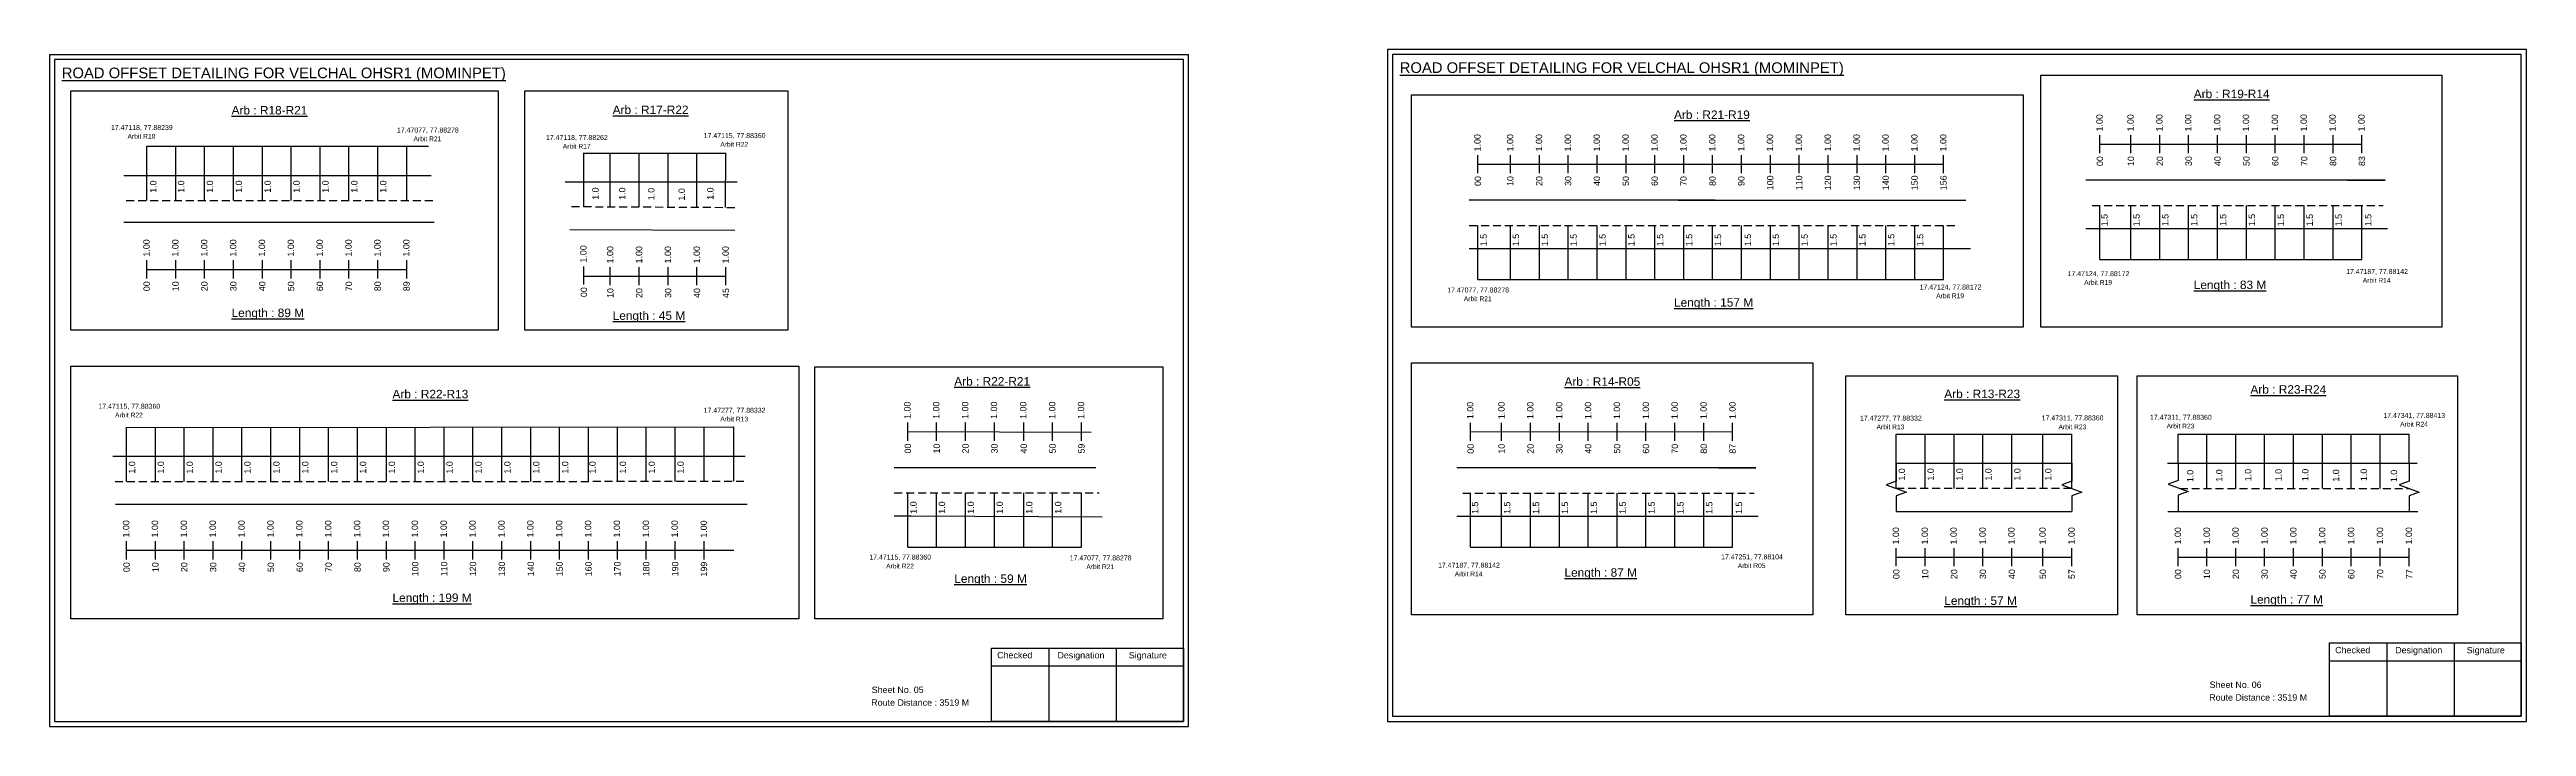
# Model space of a CAD drawing. Header units: inches. Extents: x 740 to 9019, y 644 to 1868.
# Drawn here: x 7166 to 8333, y 1463 to 1783 of the extents above; entities that cross this region are included whole.
import ezdxf

# ---------------------------------------------------------------- set-up
doc = ezdxf.new("R2010")
doc.units = ezdxf.units.IN
doc.header["$MEASUREMENT"] = 0
doc.linetypes.add('DASHED2', pattern=[0.375, 0.25, -0.125])
doc.layers.add('PDF_Geometry', color=7, linetype='Continuous')
doc.layers.add('PDF_Text', color=5, linetype='Continuous')
doc.styles.add('PDF Arial', font='arial.ttf')
doc.styles.get("Standard").update_dxf_attribs({"font": 'arial.ttf'})

msp = doc.modelspace()

# ---------------------------------------------------------------- linework, layer by layer
at = {"color": 217, "true_color": 0x93278f}
for p, q in [((8131.9, 1733.6), (8131.9, 1742.2)), ((8146.5, 1733.6), (8146.5, 1742.2)), ((8160.1, 1733.6), (8160.1, 1742.2)), ((8173.7, 1733.6), (8173.7, 1742.2)), ((8187.3, 1733.6), (8187.3, 1742.2)), ((8200.9, 1733.6), (8200.9, 1742.2)), ((8214.5, 1733.6), (8214.5, 1742.2)), ((8228.1, 1733.6), (8228.1, 1742.2)), ((8241.7, 1733.6), (8241.7, 1742.2)), ((8255.3, 1733.6), (8255.3, 1742.2)), ((7838.9, 1724.2), (7838.9, 1732.8)), ((7838.9, 1728.5), (8058.3, 1728.5)), ((7854.3, 1724.2), (7854.3, 1732.8)), ((7867.9, 1724.2), (7867.9, 1732.8)), ((7881.5, 1724.2), (7881.5, 1732.8)), ((7895.1, 1724.2), (7895.1, 1732.8)), ((7908.7, 1724.2), (7908.7, 1732.8)), ((7922.3, 1724.2), (7922.3, 1732.8)), ((7935.9, 1724.2), (7935.9, 1732.8)), ((7949.5, 1724.2), (7949.5, 1732.8)), ((7963.1, 1724.2), (7963.1, 1732.8)), ((7976.7, 1724.2), (7976.7, 1732.8)), ((7990.3, 1724.2), (7990.3, 1732.8)), ((8003.9, 1724.2), (8003.9, 1732.8)), ((8017.5, 1724.2), (8017.5, 1732.8)), ((8031.1, 1724.2), (8031.1, 1732.8)), ((8044.7, 1724.2), (8044.7, 1732.8)), ((8058.3, 1724.2), (8058.3, 1732.8)), ((8131.9, 1737.9), (8255.3, 1737.9)), ((7212, 1674.6), (7212, 1683.2)), ((7225.6, 1674.6), (7225.6, 1683.2)), ((7239.2, 1674.6), (7239.2, 1683.2)), ((7252.8, 1674.6), (7252.8, 1683.2)), ((7266.4, 1674.6), (7266.4, 1683.2)), ((7280, 1674.6), (7280, 1683.2)), ((7293.6, 1674.6), (7293.6, 1683.2)), ((7307.2, 1674.6), (7307.2, 1683.2)), ((7320.8, 1674.6), (7320.8, 1683.2)), ((7334.4, 1674.6), (7334.4, 1683.2)), ((7417.8, 1671.8), (7417.8, 1680.3)), ((7212, 1678.9), (7334.4, 1678.9)), ((7417.8, 1675.7), (7484.7, 1675.7)), ((7430.3, 1671.4), (7430.3, 1679.9)), ((7443.9, 1671.4), (7443.9, 1679.9)), ((7457.5, 1671.4), (7457.5, 1679.9)), ((7471.1, 1671.4), (7471.1, 1679.9)), ((7484.7, 1671.4), (7484.7, 1679.9)), ((7570.4, 1598.1), (7570.4, 1606.7)), ((7570.4, 1602.4), (7656.7, 1602.1)), ((7584, 1598.1), (7584, 1606.7)), ((7597.6, 1598.1), (7597.6, 1606.7)), ((7611.2, 1598.1), (7611.2, 1606.7)), ((7625, 1598.1), (7625, 1606.7)), ((7638.6, 1598.1), (7638.6, 1606.7)), ((7652.2, 1598.1), (7652.2, 1606.7)), ((7835.5, 1598), (7835.5, 1606.6)), ((7835.5, 1602.3), (7958.9, 1602.4)), ((7850.1, 1598), (7850.1, 1606.6)), ((7863.7, 1598), (7863.7, 1606.6)), ((7877.3, 1598), (7877.3, 1606.6)), ((7890.9, 1598), (7890.9, 1606.6)), ((7904.5, 1598), (7904.5, 1606.6)), ((7918.1, 1598), (7918.1, 1606.6)), ((7931.7, 1598), (7931.7, 1606.6)), ((7945.3, 1598), (7945.3, 1606.6)), ((7958.9, 1598), (7958.9, 1606.6)), ((7202.4, 1542.2), (7202.4, 1550.8)), ((7202.4, 1546.5), (7488.4, 1546.6)), ((7216, 1542.2), (7216, 1550.8)), ((7229.6, 1542.2), (7229.6, 1550.8)), ((7243.2, 1542.2), (7243.2, 1550.8)), ((7256.8, 1542.2), (7256.8, 1550.8)), ((7270.4, 1542.2), (7270.4, 1550.8)), ((7284, 1542.2), (7284, 1550.8)), ((7297.6, 1542.2), (7297.6, 1550.8)), ((7311.2, 1542.2), (7311.2, 1550.8)), ((7324.8, 1542.2), (7324.8, 1550.8)), ((7338.4, 1542.2), (7338.4, 1550.8)), ((7352, 1542.2), (7352, 1550.8)), ((7365.6, 1542.2), (7365.6, 1550.8)), ((7379.2, 1542.2), (7379.2, 1550.8)), ((7392.8, 1542.2), (7392.8, 1550.8)), ((7406.4, 1542.2), (7406.4, 1550.8)), ((7420, 1542.2), (7420, 1550.8)), ((7433.6, 1542.2), (7433.6, 1550.8)), ((7447.2, 1542.2), (7447.2, 1550.8)), ((7460.8, 1542.2), (7460.8, 1550.8)), ((7474.5, 1542.1), (7474.5, 1550.7)), ((8036, 1539), (8036, 1547.5)), ((8036, 1543.2), (8118.7, 1543.2)), ((8049.6, 1539), (8049.6, 1547.5)), ((8063.2, 1539), (8063.2, 1547.5)), ((8076.8, 1539), (8076.8, 1547.5)), ((8090.4, 1539), (8090.4, 1547.5)), ((8105.1, 1539), (8105.1, 1547.5)), ((8118.7, 1539), (8118.7, 1547.5)), ((8168.7, 1539), (8168.7, 1547.5)), ((8168.7, 1543.2), (8277.5, 1543.2)), ((8182.3, 1539), (8182.3, 1547.5)), ((8195.9, 1539), (8195.9, 1547.5)), ((8209.5, 1539), (8209.5, 1547.5)), ((8223.1, 1539), (8223.1, 1547.5)), ((8236.7, 1539), (8236.7, 1547.5)), ((8250.3, 1539), (8250.3, 1547.5)), ((8263.9, 1539), (8263.9, 1547.5)), ((8277.5, 1539), (8277.5, 1547.5))]:
    msp.add_line(p, q, dxfattribs=at)
at = {"color": 5}
for p, q in [((7212, 1736.9), (7344.7, 1736.9)), ((7417.8, 1733.6), (7484.7, 1733.6)), ((8131.9, 1683.5), (8255.3, 1683.5)), ((7838.9, 1674.1), (8058.3, 1674.1)), ((7202.4, 1604.4), (7488.4, 1604.6)), ((8036, 1601.2), (8118.7, 1601.2)), ((8168.7, 1601.2), (8277.5, 1601.2)), ((7570.4, 1548), (7652.2, 1548)), ((7835.5, 1547.9), (7958.9, 1547.9))]:
    msp.add_line(p, q, dxfattribs=at)
for p, q in [((7212, 1711.3), (7212, 1736.9)), ((7225.6, 1711.3), (7225.6, 1736.9)), ((7239.2, 1711.3), (7239.2, 1736.9)), ((7252.8, 1711.3), (7252.8, 1736.9)), ((7266.4, 1711.3), (7266.4, 1736.9)), ((7280, 1711.3), (7280, 1736.9)), ((7293.6, 1711.3), (7293.6, 1736.9)), ((7307.2, 1711.3), (7307.2, 1736.9)), ((7320.8, 1711.3), (7320.8, 1736.9)), ((7334.4, 1711.3), (7334.4, 1736.9)), ((7417.8, 1708.4), (7417.8, 1733.9)), ((7430.3, 1708.3), (7430.3, 1733.6)), ((7443.9, 1708.3), (7443.9, 1733.6)), ((7457.5, 1708.3), (7457.5, 1733.6)), ((7471.1, 1708.1), (7471.1, 1733.6)), ((7484.5, 1708.1), (7484.7, 1733.6)), ((7201.1, 1723.2), (7345.9, 1723.2)), ((7490, 1720), (7409, 1720)), ((8266.2, 1720.9), (8125.3, 1720.9)), ((8248.6, 1720.9), (8266.2, 1720.9)), ((7950.7, 1711.5), (7834.8, 1711.5)), ((7933.2, 1711.5), (8068.8, 1711.5)), ((8131.9, 1683.5), (8131.9, 1709)), ((8146.5, 1683.5), (8146.5, 1709)), ((8160.1, 1683.5), (8160.1, 1709)), ((8173.7, 1683.5), (8173.7, 1709)), ((8187.3, 1683.5), (8187.3, 1709)), ((8200.9, 1683.5), (8200.9, 1709)), ((8214.5, 1683.5), (8214.5, 1709)), ((8228.1, 1683.5), (8228.1, 1709)), ((8241.7, 1683.5), (8241.7, 1709)), ((8255.3, 1683.5), (8255.3, 1709)), ((7347.3, 1701), (7201.1, 1701)), ((7411.2, 1697.7), (7489, 1697.3)), ((7838.9, 1674.1), (7838.9, 1699.6)), ((7854.3, 1674.1), (7854.3, 1699.6)), ((7867.9, 1674.1), (7867.9, 1699.6)), ((7881.5, 1674.1), (7881.5, 1699.6)), ((7895.1, 1674.1), (7895.1, 1699.6)), ((7908.7, 1674.1), (7908.7, 1699.6)), ((7922.3, 1674.1), (7922.3, 1699.6)), ((7935.9, 1674.1), (7935.9, 1699.6)), ((7949.5, 1674.1), (7949.5, 1699.6)), ((7963.1, 1674.1), (7963.1, 1699.6)), ((7976.7, 1674.1), (7976.7, 1699.6)), ((7990.3, 1674.1), (7990.3, 1699.6)), ((8003.9, 1674.1), (8003.9, 1699.6)), ((8017.5, 1674.1), (8017.5, 1699.6)), ((8031.1, 1674.1), (8031.1, 1699.6)), ((8044.7, 1674.1), (8044.7, 1699.6)), ((8058.3, 1674.1), (8058.3, 1699.6)), ((8125.3, 1698.2), (8157.5, 1698.2)), ((8157.5, 1698.2), (8267.3, 1698.2)), ((7834.8, 1688.8), (8070.9, 1688.8)), ((7202.4, 1578.9), (7202.4, 1604.5)), ((7216, 1578.9), (7216, 1604.5)), ((7229.6, 1578.9), (7229.6, 1604.5)), ((7243.2, 1578.9), (7243.2, 1604.5)), ((7256.8, 1578.9), (7256.8, 1604.5)), ((7270.4, 1578.9), (7270.4, 1604.5)), ((7284, 1578.9), (7284, 1604.5)), ((7297.6, 1578.9), (7297.6, 1604.5)), ((7311.2, 1578.9), (7311.2, 1604.5)), ((7324.8, 1578.9), (7324.8, 1604.5)), ((7338.4, 1578.9), (7338.4, 1604.5)), ((7352, 1578.9), (7352, 1604.5)), ((7365.6, 1578.9), (7365.6, 1604.5)), ((7379.2, 1578.9), (7379.2, 1604.5)), ((7392.8, 1578.9), (7392.8, 1604.5)), ((7406.4, 1578.9), (7406.4, 1604.5)), ((7420, 1578.9), (7420, 1604.5)), ((7433.6, 1578.9), (7433.6, 1604.5)), ((7447.2, 1578.9), (7447.2, 1604.5)), ((7460.8, 1578.9), (7460.8, 1604.5)), ((7474.5, 1579.1), (7474.5, 1604.4)), ((7488.4, 1579.1), (7488.4, 1604.6)), ((8036, 1575.6), (8036, 1601.2)), ((8049.6, 1575.6), (8049.6, 1601.2)), ((8063.2, 1575.6), (8063.2, 1601.2)), ((8076.8, 1575.6), (8076.8, 1601.2)), ((8090.4, 1575.6), (8090.4, 1601.2)), ((8105.1, 1575.7), (8105.1, 1601.2)), ((8118.7, 1575.7), (8118.7, 1601.2)), ((8168.7, 1587.5), (8168.7, 1601.2)), ((8182.3, 1575.6), (8182.3, 1601.2)), ((8195.9, 1575.6), (8195.9, 1601.2)), ((8209.5, 1575.6), (8209.5, 1601.2)), ((8223.1, 1575.6), (8223.1, 1601.2)), ((8236.7, 1575.6), (8236.7, 1601.2)), ((8250.3, 1575.6), (8250.3, 1601.2)), ((8263.9, 1575.6), (8263.9, 1601.2)), ((8277.5, 1587.5), (8277.5, 1601.2)), ((7196, 1590.8), (7493.8, 1590.8)), ((8036, 1587.5), (8118.7, 1587.5)), ((8163.7, 1587.5), (8281.3, 1587.6)), ((7658.9, 1585.4), (7564, 1585.4)), ((7969.8, 1585.3), (7829, 1585.3)), ((7952.2, 1585.3), (7969.8, 1585.3)), ((7197.2, 1568.2), (7494.7, 1568.2)), ((7570.4, 1548), (7570.4, 1573.5)), ((7584, 1548), (7584, 1573.5)), ((7597.6, 1548), (7597.6, 1573.5)), ((7611.2, 1548), (7611.2, 1573.5)), ((7625, 1548), (7625, 1573.5)), ((7638.6, 1548), (7638.6, 1573.5)), ((7652.2, 1548), (7652.2, 1573.5)), ((7835.5, 1547.9), (7835.5, 1573.4)), ((7850.1, 1547.9), (7850.1, 1573.4)), ((7863.7, 1547.9), (7863.7, 1573.4)), ((7877.3, 1547.9), (7877.3, 1573.4)), ((7890.9, 1547.9), (7890.9, 1573.4)), ((7904.5, 1547.9), (7904.5, 1573.4)), ((7918.1, 1547.9), (7918.1, 1573.4)), ((7931.7, 1547.9), (7931.7, 1573.4)), ((7945.3, 1547.9), (7945.3, 1573.4)), ((7958.9, 1547.9), (7958.9, 1573.4)), ((8036, 1564.8), (8118.7, 1564.8)), ((8163.9, 1564.8), (8281.7, 1564.8)), ((7829, 1562.6), (7861.1, 1562.6)), ((7861.1, 1562.6), (7970.9, 1562.6))]:
    msp.add_line(p, q)
at = {"linetype": 'DASHED2', "ltscale": 15}
for p, q in [((7202.3, 1711.3), (7346.7, 1711.3)), ((7412, 1708.5), (7490.2, 1708.1)), ((8128.3, 1709), (8265.3, 1709)), ((7834.8, 1699.6), (8065.2, 1699.6)), ((7197, 1578.9), (7493.4, 1579)), ((8036, 1575.7), (8118.7, 1575.7)), ((8169.5, 1575.6), (8277.5, 1575.6)), ((7564, 1573.5), (7660.6, 1573.5)), ((7831.9, 1573.4), (7969, 1573.4))]:
    msp.add_line(p, q, dxfattribs=at)
for points in [[(7176.2, 1763), (7377.4, 1763), (7377.4, 1650.3), (7176.2, 1650.3)], [(7390.1, 1763), (7513.9, 1763), (7513.9, 1650.3), (7390.1, 1650.3)], [(8104.1, 1770.4), (8293, 1770.4), (8293, 1651.6), (8104.1, 1651.6)], [(7807.7, 1761.2), (8095.7, 1761.2), (8095.7, 1651.6), (7807.7, 1651.6)], [(7807.7, 1634.8), (7996.7, 1634.8), (7996.7, 1516), (7807.7, 1516)], [(7176.2, 1633.2), (7519.1, 1633.2), (7519.1, 1514.2), (7176.2, 1514.2)], [(7526.7, 1633), (7690.5, 1633), (7690.5, 1514.2), (7526.7, 1514.2)], [(8012.2, 1628.7), (8140.2, 1628.7), (8140.2, 1516), (8012.2, 1516)], [(8149.5, 1628.7), (8300.3, 1628.7), (8300.3, 1516), (8149.5, 1516)]]:
    msp.add_lwpolyline(points, close=True)
at = {"linetype": 'Continuous'}
for points in [[(8036, 1587.5), (8036, 1579.1), (8031.3, 1577.4), (8040.8, 1573.9), (8036, 1572.2), (8036, 1564.8)], [(8118.7, 1587.5), (8118.7, 1579.1), (8113.9, 1577.4), (8123.4, 1573.9), (8118.7, 1572.2), (8118.7, 1564.8)], [(8168.7, 1587.8), (8168.7, 1579.4), (8164, 1577.7), (8173.4, 1574.2), (8168.7, 1572.5), (8168.7, 1565.1)], [(8277.5, 1587.5), (8277.5, 1579.1), (8272.8, 1577.4), (8282.3, 1573.9), (8277.5, 1572.2), (8277.5, 1564.8)]]:
    msp.add_lwpolyline(points, dxfattribs=at)
msp.add_lwpolyline([(7564, 1562.7), (7572, 1562.7), (7661.9, 1562.2)])
at = {"layer": 'PDF_Geometry'}
for points in [[(7166.2, 1780.1), (7166.2, 1463.4), (7702.6, 1463.4), (7702.6, 1780.1)], [(7168.5, 1777.8), (7168.5, 1465.8), (7700.2, 1465.8), (7700.2, 1777.8)], [(7796.3, 1782.5), (7796.3, 1465.8), (8332.8, 1465.8), (8332.8, 1782.5)], [(7798.7, 1780.2), (7798.7, 1468.2), (8330.4, 1468.2), (8330.4, 1780.2)]]:
    msp.add_lwpolyline(points, close=True, dxfattribs=at)
at = {"layer": 'PDF_Geometry', "color": 242, "true_color": 0xcc1f26}
for points in [[(7700.2, 1465.7), (7609.9, 1465.7), (7609.9, 1500.3), (7700.2, 1500.3)], [(8330.4, 1468.2), (8240.1, 1468.2), (8240.1, 1502.8), (8330.4, 1502.8)]]:
    msp.add_lwpolyline(points, close=True, dxfattribs=at)
for points in [[(7636.9, 1500.3), (7636.9, 1465.7)], [(7668.6, 1500.3), (7668.6, 1465.7)], [(8240.1, 1494.4), (8330.4, 1494.4)], [(8267, 1502.8), (8267, 1468.2)], [(8298.8, 1502.8), (8298.8, 1468.2)], [(7609.9, 1492), (7700.2, 1492)]]:
    msp.add_lwpolyline(points, dxfattribs=at)

# ---------------------------------------------------------------- texts
at = {"color": 242, "true_color": 0xcd2027}
for s, height, p in [('%%UROAD OFFSET DETAILING FOR VELCHAL OHSR1 (MOMINPET)', 5, (7171.9, 1769)), ('%%UROAD OFFSET DETAILING FOR VELCHAL OHSR1 (MOMINPET)', 5, (7802.1, 1771.5)), ('%%UArb : R19-R14', 4, (8176.1, 1759.6)), ('%%UArb : R18-R21', 4, (7251.9, 1751.9)), ('%%UArb : R17-R22', 4, (7431.4, 1752.1)), ('%%UArb : R21-R19', 4, (7931.3, 1749.8)), ('%%ULength : 83 M', 4, (8176.1, 1669.6)), ('%%ULength : 89 M', 4, (7251.9, 1656.4)), ('%%ULength : 45 M', 4, (7431.4, 1655.1)), ('%%ULength : 157 M', 4, (7931.3, 1661.3)), ('%%UArb : R22-R13', 4, (7327.7, 1618.1)), ('%%UArb : R22-R21', 4, (7592.3, 1624.1)), ('%%UArb : R14-R05', 4, (7879.7, 1624)), ('%%UArb : R13-R23', 4, (8058.6, 1618.2)), ('%%UArb : R23-R24', 4, (8202.8, 1620.3)), ('%%ULength : 59 M', 4, (7592.3, 1531.1)), ('%%ULength : 87 M', 4, (7879.7, 1534)), ('%%ULength : 199 M', 4, (7327.7, 1522.1)), ('%%ULength : 57 M', 4, (8058.6, 1520.7)), ('%%ULength : 77 M', 4, (8202.8, 1521.3))]:
    msp.add_text(s, height=height, dxfattribs=at).set_placement(p)
at = {"color": 217, "true_color": 0x93278f}
for s, p in [('1.00', (8133.2, 1743.9)), ('1.00', (8147.8, 1743.9)), ('1.00', (8161.4, 1743.9)), ('1.00', (8175, 1743.9)), ('1.00', (8188.6, 1743.9)), ('1.00', (8202.2, 1743.9)), ('1.00', (8215.8, 1743.9)), ('1.00', (8229.4, 1743.9)), ('1.00', (8243, 1743.9)), ('1.00', (8256.6, 1743.9)), ('1.00', (7840.2, 1734.5)), ('1.00', (7855.6, 1734.5)), ('1.00', (7869.2, 1734.5)), ('1.00', (7882.8, 1734.5)), ('1.00', (7896.4, 1734.5)), ('1.00', (7910, 1734.5)), ('1.00', (7923.6, 1734.5)), ('1.00', (7937.2, 1734.5)), ('1.00', (7950.8, 1734.5)), ('1.00', (7964.4, 1734.5)), ('1.00', (7978, 1734.5)), ('1.00', (7991.6, 1734.5)), ('1.00', (8005.2, 1734.5)), ('1.00', (8018.8, 1734.5)), ('1.00', (8032.4, 1734.5)), ('1.00', (8046, 1734.5)), ('1.00', (8059.6, 1734.5)), ('00', (8133.4, 1727.6)), ('10', (8148, 1727.6)), ('20', (8161.6, 1727.6)), ('30', (8175.2, 1727.6)), ('40', (8188.8, 1727.6)), ('50', (8202.4, 1727.6)), ('60', (8216, 1727.6)), ('70', (8229.6, 1727.6)), ('80', (8243.2, 1727.6)), ('83', (8256.8, 1727.6)), ('00', (7840.4, 1718.2)), ('10', (7855.7, 1718.2)), ('20', (7869.3, 1718.2)), ('30', (7882.9, 1718.2)), ('40', (7896.5, 1718.2)), ('50', (7910.1, 1718.2)), ('60', (7923.7, 1718.2)), ('70', (7937.3, 1718.2)), ('80', (7950.9, 1718.2)), ('90', (7964.5, 1718.2)), ('100', (7978.1, 1716.2)), ('110', (7991.7, 1716.2)), ('120', (8005.3, 1716.2)), ('130', (8018.9, 1716.2)), ('140', (8032.5, 1716.2)), ('150', (8046.1, 1716.2)), ('156', (8059.7, 1716.2)), ('1.00', (7213.3, 1684.9)), ('1.00', (7226.9, 1684.9)), ('1.00', (7240.5, 1684.9)), ('1.00', (7254.1, 1684.9)), ('1.00', (7267.7, 1684.9)), ('1.00', (7281.3, 1684.9)), ('1.00', (7294.9, 1684.9)), ('1.00', (7308.5, 1684.9)), ('1.00', (7322.1, 1684.9)), ('1.00', (7335.7, 1684.9)), ('1.00', (7419.1, 1682.1)), ('1.00', (7431.7, 1681.7)), ('1.00', (7445.3, 1681.7)), ('1.00', (7458.9, 1681.7)), ('1.00', (7472.5, 1681.7)), ('1.00', (7486.1, 1681.7)), ('00', (7213.4, 1668.6)), ('10', (7227, 1668.6)), ('20', (7240.6, 1668.6)), ('30', (7254.2, 1668.6)), ('40', (7267.8, 1668.6)), ('50', (7281.4, 1668.6)), ('60', (7295, 1668.6)), ('70', (7308.6, 1668.6)), ('80', (7322.2, 1668.6)), ('89', (7335.8, 1668.6)), ('00', (7419.3, 1665.8)), ('10', (7431.8, 1665.4)), ('20', (7445.4, 1665.4)), ('30', (7459, 1665.4)), ('40', (7472.6, 1665.4)), ('45', (7486.2, 1665.4)), ('1.00', (7571.7, 1608.4)), ('1.00', (7585.3, 1608.4)), ('1.00', (7598.9, 1608.4)), ('1.00', (7612.5, 1608.4)), ('1.00', (7626.3, 1608.4)), ('1.00', (7639.9, 1608.4)), ('1.00', (7653.5, 1608.4)), ('1.00', (7836.8, 1608.3)), ('1.00', (7851.5, 1608.3)), ('1.00', (7865.1, 1608.3)), ('1.00', (7878.7, 1608.3)), ('1.00', (7892.3, 1608.3)), ('1.00', (7905.9, 1608.3)), ('1.00', (7919.5, 1608.3)), ('1.00', (7933.1, 1608.3)), ('1.00', (7946.7, 1608.3)), ('1.00', (7960.3, 1608.3)), ('00', (7571.9, 1592.1)), ('10', (7585.5, 1592.1)), ('20', (7599.1, 1592.1)), ('30', (7612.7, 1592.1)), ('40', (7626.5, 1592.1)), ('50', (7640.1, 1592.1)), ('59', (7653.7, 1592.1)), ('00', (7837, 1592)), ('10', (7851.6, 1592)), ('20', (7865.2, 1592)), ('30', (7878.8, 1592)), ('40', (7892.4, 1592)), ('50', (7906, 1592)), ('60', (7919.6, 1592)), ('70', (7933.2, 1592)), ('80', (7946.8, 1592)), ('87', (7960.4, 1592)), ('1.00', (7203.7, 1552.5)), ('1.00', (7217.3, 1552.5)), ('1.00', (7230.9, 1552.5)), ('1.00', (7244.5, 1552.5)), ('1.00', (7258.1, 1552.5)), ('1.00', (7271.7, 1552.5)), ('1.00', (7285.3, 1552.5)), ('1.00', (7298.9, 1552.5)), ('1.00', (7312.5, 1552.5)), ('1.00', (7326.1, 1552.5)), ('1.00', (7339.7, 1552.5)), ('1.00', (7353.3, 1552.5)), ('1.00', (7366.9, 1552.5)), ('1.00', (7380.5, 1552.5)), ('1.00', (7394.1, 1552.5)), ('1.00', (7407.7, 1552.5)), ('1.00', (7421.3, 1552.5)), ('1.00', (7434.9, 1552.5)), ('1.00', (7448.5, 1552.5)), ('1.00', (7462.1, 1552.5)), ('1.00', (7475.8, 1552.4)), ('1.00', (8037.3, 1549.2)), ('1.00', (8050.9, 1549.2)), ('1.00', (8064.5, 1549.2)), ('1.00', (8078.1, 1549.2)), ('1.00', (8091.7, 1549.2)), ('1.00', (8106.4, 1549.2)), ('1.00', (8120, 1549.2)), ('1.00', (8170.1, 1549.2)), ('1.00', (8183.7, 1549.2)), ('1.00', (8197.3, 1549.2)), ('1.00', (8210.9, 1549.2)), ('1.00', (8224.5, 1549.2)), ('1.00', (8238.1, 1549.2)), ('1.00', (8251.7, 1549.2)), ('1.00', (8265.3, 1549.2)), ('1.00', (8278.9, 1549.2)), ('00', (7203.9, 1536.2)), ('10', (7217.5, 1536.2)), ('20', (7231.1, 1536.2)), ('30', (7244.7, 1536.2)), ('40', (7258.3, 1536.2)), ('50', (7271.9, 1536.2)), ('60', (7285.5, 1536.2)), ('70', (7299.1, 1536.2)), ('80', (7312.7, 1536.2)), ('90', (7326.3, 1536.2)), ('100', (7339.9, 1534.2)), ('110', (7353.5, 1534.2)), ('120', (7367.1, 1534.2)), ('130', (7380.7, 1534.2)), ('140', (7394.3, 1534.2)), ('150', (7407.9, 1534.2)), ('160', (7421.5, 1534.2)), ('170', (7435.1, 1534.2)), ('180', (7448.7, 1534.2)), ('190', (7462.3, 1534.2)), ('199', (7475.9, 1534.1)), ('00', (8037.5, 1532.9)), ('10', (8051.1, 1532.9)), ('20', (8064.7, 1532.9)), ('30', (8078.3, 1532.9)), ('40', (8091.9, 1532.9)), ('50', (8106.5, 1532.9)), ('57', (8120.1, 1532.9)), ('00', (8170.2, 1532.9)), ('10', (8183.8, 1532.9)), ('20', (8197.4, 1532.9)), ('30', (8211, 1532.9)), ('40', (8224.6, 1532.9)), ('50', (8238.2, 1532.9)), ('60', (8251.8, 1532.9)), ('70', (8265.4, 1532.9)), ('77', (8279, 1532.9))]:
    msp.add_text(s, height=3, rotation=90, dxfattribs=at).set_placement(p)
at = {"color": 5}
for s, height, p in [('17.47118, 77.88239', 2.34, (7195.1, 1744.6)), ('Arbit R18', 2.25, (7202.9, 1740.5)), ('17.47077, 77.88278', 2.34, (7329.8, 1743.4)), ('Arbit R21', 2.25, (7337.6, 1739.3)), ('17.47118, 77.88262', 2.34, (7400, 1739.9)), ('17.47115, 77.88360', 2.34, (7474.3, 1740.8)), ('Arbit R22', 2.25, (7482.1, 1736.7)), ('Arbit R17', 2.25, (7407.9, 1735.8)), ('17.47077, 77.88278', 2.34, (7824.5, 1668)), ('17.47124, 77.88172', 2.34, (8047, 1669.4)), ('17.47124, 77.88172', 2.34, (8116.7, 1675.7)), ('Arbit R19', 2.25, (8124.5, 1671.6)), ('17.47187, 77.88142', 2.34, (8247.9, 1676.7)), ('Arbit R14', 2.25, (8255.7, 1672.6)), ('Arbit R21', 2.25, (7832.3, 1663.9)), ('Arbit R19', 2.25, (8054.8, 1665.3)), ('17.47115, 77.88360', 2.34, (7189.2, 1613.2)), ('Arbit R22', 2.25, (7197, 1609.1)), ('17.47277, 77.88332', 2.34, (7474.3, 1611.3)), ('17.47277, 77.88332', 2.34, (8018.9, 1607.6)), ('17.47311, 77.88360', 2.34, (8104.5, 1607.7)), ('17.47311, 77.88360', 2.34, (8155.5, 1608)), ('17.47341, 77.88413', 2.34, (8265.4, 1608.9)), ('Arbit R13', 2.25, (7482.1, 1607.2)), ('Arbit R13', 2.25, (8026.7, 1603.5)), ('Arbit R23', 2.25, (8112.4, 1603.5)), ('Arbit R23', 2.25, (8163.3, 1603.9)), ('Arbit R24', 2.25, (8273.3, 1604.8)), ('17.47115, 77.88360', 2.34, (7552.3, 1542.1)), ('Arbit R22', 2.25, (7560.2, 1537.9)), ('17.47077, 77.88278', 2.34, (7646.7, 1541.7)), ('17.47187, 77.88142', 2.34, (7820.2, 1538.3)), ('17.47251, 77.88104', 2.34, (7953.5, 1542.2)), ('Arbit R05', 2.25, (7961.3, 1538.1)), ('Arbit R21', 2.25, (7654.5, 1537.6)), ('Arbit R14', 2.25, (7828, 1534.2))]:
    msp.add_text(s, height=height, dxfattribs=at).set_placement(p)
for s, p in [('1.0', (7216.5, 1715)), ('1.0', (7229.6, 1715)), ('1.0', (7243.2, 1715)), ('1.0', (7256.8, 1715)), ('1.0', (7270.4, 1715)), ('1.0', (7284, 1715)), ('1.0', (7297.6, 1715)), ('1.0', (7311.2, 1715)), ('1.0', (7324.8, 1715)), ('1.0', (7424.8, 1711.7)), ('1.0', (7437.4, 1711.7)), ('1.0', (7451.1, 1711.5)), ('1.0', (7465.4, 1711.3)), ('1.0', (7478.9, 1711.7)), ('1.5', (8135.5, 1699.2)), ('1.5', (8150.6, 1699.2)), ('1.5', (8164.2, 1699.2)), ('1.5', (8177.8, 1699.2)), ('1.5', (8191.4, 1699.2)), ('1.5', (8205, 1699.2)), ('1.5', (8218.6, 1699.2)), ('1.5', (8232.2, 1699.2)), ('1.5', (8245.8, 1699.2)), ('1.5', (8259.8, 1699.2)), ('1.5', (7843.1, 1689.8)), ('1.5', (7858.3, 1689.8)), ('1.5', (7871.9, 1689.8)), ('1.5', (7885.5, 1689.8)), ('1.5', (7899.1, 1689.8)), ('1.5', (7912.7, 1689.8)), ('1.5', (7926.3, 1689.8)), ('1.5', (7939.9, 1689.8)), ('1.5', (7953.5, 1689.8)), ('1.5', (7967.6, 1689.8)), ('1.5', (7980.7, 1689.8)), ('1.5', (7994.3, 1689.8)), ('1.5', (8007.9, 1689.8)), ('1.5', (8021.5, 1689.8)), ('1.5', (8035.1, 1689.8)), ('1.5', (8048.7, 1689.8)), ('1.0', (7206.5, 1582.6)), ('1.0', (7220.1, 1582.6)), ('1.0', (7233.7, 1582.6)), ('1.0', (7247.3, 1582.6)), ('1.0', (7260.9, 1582.6)), ('1.0', (7274.5, 1582.6)), ('1.0', (7288.1, 1582.6)), ('1.0', (7301.7, 1582.6)), ('1.0', (7315.3, 1582.6)), ('1.0', (7328.9, 1582.6)), ('1.0', (7342.5, 1582.6)), ('1.0', (7356.1, 1582.6)), ('1.0', (7369.7, 1582.6)), ('1.0', (7383.3, 1582.6)), ('1.0', (7396.9, 1582.6)), ('1.0', (7410.5, 1582.6)), ('1.0', (7423.4, 1582.6)), ('1.0', (7437.7, 1582.6)), ('1.0', (7451.3, 1582.6)), ('1.0', (7464.9, 1582.6)), ('1.0', (8040.1, 1579.3)), ('1.0', (8053.7, 1579.3)), ('1.0', (8067.3, 1579.3)), ('1.0', (8080.9, 1579.3)), ('1.0', (8094.5, 1579.3)), ('1.0', (8109.1, 1579.3)), ('1.0', (8175.9, 1578.6)), ('1.0', (8189.6, 1578.8)), ('1.0', (8203.2, 1579)), ('1.0', (8217.5, 1579)), ('1.0', (8230.1, 1579.1)), ('1.0', (8244.6, 1578.8)), ('1.0', (8257.7, 1579.1)), ('1.0', (8271.9, 1578.6)), ('1.0', (7574.6, 1563.7)), ('1.0', (7588, 1563.7)), ('1.0', (7601.6, 1563.7)), ('1.0', (7615.2, 1563.7)), ('1.0', (7629.1, 1563.7)), ('1.0', (7642.7, 1563.7)), ('1.5', (7839.1, 1563.6)), ('1.5', (7854.2, 1563.6)), ('1.5', (7867.8, 1563.6)), ('1.5', (7881.4, 1563.6)), ('1.5', (7895, 1563.6)), ('1.5', (7908.6, 1563.6)), ('1.5', (7922.2, 1563.6)), ('1.5', (7935.8, 1563.6)), ('1.5', (7949.4, 1563.6)), ('1.5', (7963.4, 1563.6))]:
    msp.add_text(s, height=3, rotation=90).set_placement(p)
for s, p in [('Sheet No. 05', (7553.4, 1479.2)), ('Sheet No. 06', (8183.6, 1481.6)), ('Route Distance : 3519 M', (7553.2, 1473.2)), ('Route Distance : 3519 M', (8183.4, 1475.6))]:
    msp.add_text(s, height=3).set_placement(p)
at = {"layer": 'PDF_Text', "color": 7, "attachment_point": 7, "style": 'PDF Arial'}
for s, insert, char_height in [('Checked', (7612.5, 1495.5), 3), ('Designation', (7640.9, 1494.6), 3.001), ('Signature', (7674.5, 1494.6), 3), ('Checked', (8242.7, 1497.9), 3), ('Designation', (8271, 1497), 3.001), ('Signature', (8304.7, 1497), 3)]:
    msp.add_mtext(s, dxfattribs=dict(at, insert=insert, char_height=char_height))

doc.saveas('drawing.dxf')
